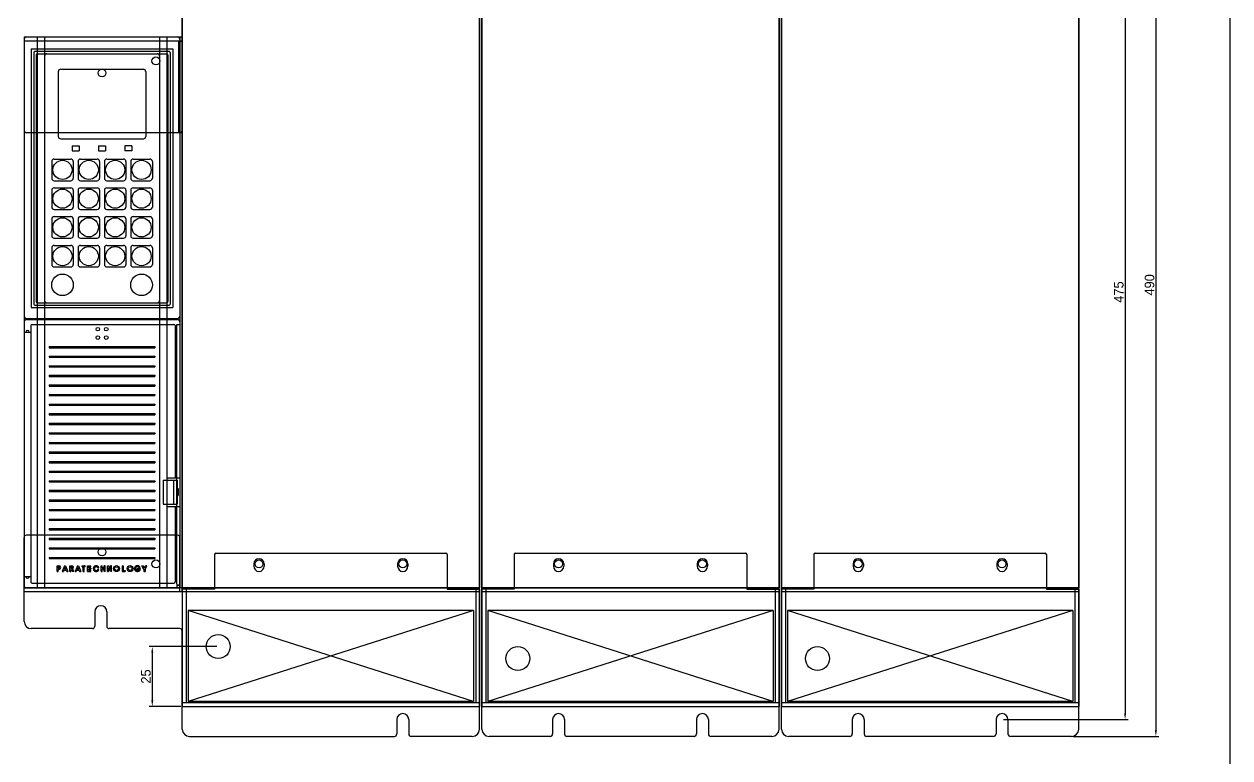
# Model space of a CAD drawing. Header units: millimetres. Extents: x 18670 to 20876, y -1616 to -172.
# Drawn here: x 19815 to 20318, y -1254 to -948 of the extents above; entities that cross this region are included whole.
import ezdxf

# ---------------------------------------------------------------- set-up
doc = ezdxf.new("R2010")
doc.units = ezdxf.units.MM
for name, color, linetype in [('CASE', 7, 'Continuous'), ('CASE BRACKET', 7, 'Continuous'), ('CASE COVER', 7, 'Continuous'), ('FAN', 7, 'Continuous'), ('KEYPAD', 1, 'Continuous'), ('PCB BODY', 7, 'Continuous'), ('PCB COVER', 7, 'Continuous'), ('방열판', 7, 'Continuous')]:
    doc.layers.add(name, color=color, linetype=linetype)
doc.dimstyles.get("Standard").update_dxf_attribs({"dimtxt": 4, "dimasz": 2, "dimexe": 0.4, "dimexo": 0.9, "dimgap": 0.9, "dimtad": 1, "dimdsep": 46, "dimtxsty": 'Standard', "dimcen": 0.09, "dimclrd": 6, "dimclre": 6, "dimclrt": 4, "dimadec": 0, "dimazin": 2, "dimtfac": 1, "dimtofl": 0, "dimtmove": 0, "dimatfit": 3, "dimfxl": 1, "dimtolj": 1, "dimtzin": 0, "dimarcsym": 0})

# ---------------------------------------------------------------- blocks, each defined once
blk = doc.blocks.new('*D821')
at = {"color": 6, "lineweight": -2, "transparency": 16777216}
for p, q in [((19894.98, -1207.83), (19866.83, -1207.83)), ((19868.08, -1210.33), (19868.08, -1230.33)), ((19879.98, -1232.83), (19866.83, -1232.83))]:
    blk.add_line(p, q, dxfattribs=at)
at = {"color": 6, "transparency": 16777216}
for points in [[(19867.66, -1210.33), (19868.49, -1210.33), (19868.08, -1207.83)], [(19867.66, -1230.33), (19868.49, -1230.33), (19868.08, -1232.83)]]:
    blk.add_solid(points, dxfattribs=at)
at = {"layer": 'Defpoints', "color": 0, "transparency": 16777216}
for p in [(19895.61, -1207.83), (19868.08, -1232.83), (19880.61, -1232.83)]:
    blk.add_point(p, dxfattribs=at)
at = {"color": 1, "transparency": 16777216, "insert": (19865.45, -1220.33), "char_height": 4, "attachment_point": 5, "rotation": 90}
blk.add_mtext('25', dxfattribs=at)
blk = doc.blocks.new('*D768')
at = {"color": 6, "lineweight": -2, "transparency": 16777216}
for p, q in [((20223.23, -763.33), (20275.21, -763.33)), ((20273.96, -765.83), (20273.96, -1235.83)), ((20223.23, -1238.33), (20275.21, -1238.33))]:
    blk.add_line(p, q, dxfattribs=at)
at = {"color": 6, "transparency": 16777216}
for points in [[(20273.54, -765.83), (20274.37, -765.83), (20273.96, -763.33)], [(20273.54, -1235.83), (20274.37, -1235.83), (20273.96, -1238.33)]]:
    blk.add_solid(points, dxfattribs=at)
at = {"layer": 'Defpoints', "color": 0, "transparency": 16777216}
for p in [(20222.61, -763.33), (20222.61, -1238.33), (20273.96, -1238.33)]:
    blk.add_point(p, dxfattribs=at)
at = {"color": 1, "transparency": 16777216, "insert": (20271.33, -1059.83), "char_height": 4, "attachment_point": 5, "rotation": 90}
blk.add_mtext('475', dxfattribs=at)
blk = doc.blocks.new('*D769')
at = {"color": 6, "lineweight": -2, "transparency": 16777216}
for p, q in [((20252.04, -755.33), (20288.06, -755.33)), ((20286.81, -757.83), (20286.81, -1242.83)), ((20252.23, -1245.33), (20288.06, -1245.33))]:
    blk.add_line(p, q, dxfattribs=at)
at = {"color": 6, "transparency": 16777216}
for points in [[(20286.39, -757.83), (20287.23, -757.83), (20286.81, -755.33)], [(20286.39, -1242.83), (20287.23, -1242.83), (20286.81, -1245.33)]]:
    blk.add_solid(points, dxfattribs=at)
at = {"layer": 'Defpoints', "color": 0, "transparency": 16777216}
for p in [(20251.42, -755.33), (20251.61, -1245.33), (20286.81, -1245.33)]:
    blk.add_point(p, dxfattribs=at)
at = {"color": 1, "transparency": 16777216, "insert": (20284.18, -1056.83), "char_height": 4, "attachment_point": 5, "rotation": 90}
blk.add_mtext('490', dxfattribs=at)

msp = doc.modelspace()

# ---------------------------------------------------------------- linework, layer by layer
msp.add_line((20317.684, -367.636), (20317.684, -1615.542))
at = {"layer": 'CASE'}
for p, q in [((19880.606, -773.332), (19880.606, -1183.332)), ((20004.606, -773.332), (20004.606, -1183.332)), ((20005.606, -773.332), (20005.606, -1183.332)), ((20129.606, -773.332), (20129.606, -1183.332)), ((20130.606, -773.332), (20130.606, -1183.332)), ((20254.606, -773.332), (20254.606, -1183.332)), ((19814.606, -953.332), (19814.606, -1183.332)), ((19814.606, -953.332), (19879.606, -953.332)), ((19879.606, -953.332), (19879.606, -1183.332)), ((19878.306, -1181.932), (19878.306, -1073.332)), ((19878.306, -1073.332), (19879.506, -1073.332)), ((19878.406, -1073.432), (19879.606, -1073.432)), ((19878.306, -1182.132), (19878.306, -1183.332)), ((19878.406, -1182.032), (19879.606, -1182.032)), ((19878.406, -1182.132), (19879.506, -1182.132)), ((19879.506, -1182.132), (19879.506, -1183.332)), ((19814.606, -1183.332), (19879.606, -1183.332)), ((19814.606, -1183.332), (19879.606, -1183.332)), ((19880.606, -1183.332), (19891.606, -1183.332)), ((19882.006, -1183.332), (20003.206, -1183.332)), ((20005.606, -1183.332), (20016.606, -1183.332)), ((20007.006, -1183.332), (20128.206, -1183.332)), ((20130.606, -1183.332), (20141.606, -1183.332)), ((20132.006, -1183.332), (20253.206, -1183.332))]:
    msp.add_line(p, q, dxfattribs=at)
at = {"layer": 'CASE', "color": 5}
for p, q in [((19894.106, -1169.329), (19894.106, -1183.829)), ((19894.606, -1168.829), (19990.606, -1168.829)), ((19991.106, -1169.329), (19991.106, -1183.829)), ((20019.106, -1169.329), (20019.106, -1183.829)), ((20019.606, -1168.829), (20115.606, -1168.829)), ((20116.106, -1169.329), (20116.106, -1183.829)), ((20144.106, -1169.329), (20144.106, -1183.829)), ((20144.606, -1168.829), (20240.606, -1168.829)), ((20241.106, -1169.329), (20241.106, -1183.829)), ((19910.456, -1173.329), (19910.456, -1174.329)), ((19914.756, -1173.329), (19914.756, -1174.329)), ((19970.456, -1173.329), (19970.456, -1174.329)), ((19974.756, -1173.329), (19974.756, -1174.329)), ((20035.456, -1173.329), (20035.456, -1174.329)), ((20039.756, -1173.329), (20039.756, -1174.329)), ((20095.456, -1173.329), (20095.456, -1174.329)), ((20099.756, -1173.329), (20099.756, -1174.329)), ((20160.456, -1173.329), (20160.456, -1174.329)), ((20164.756, -1173.329), (20164.756, -1174.329)), ((20220.456, -1173.329), (20220.456, -1174.329)), ((20224.756, -1173.329), (20224.756, -1174.329)), ((19880.606, -1183.829), (19880.606, -1232.829)), ((19894.106, -1183.829), (19880.606, -1183.829)), ((19882.206, -1183.829), (19882.206, -1231.229)), ((19991.106, -1183.829), (20004.606, -1183.829)), ((20003.006, -1183.829), (20003.006, -1231.229)), ((20004.606, -1183.829), (20004.606, -1232.829)), ((20005.606, -1183.829), (20005.606, -1232.829)), ((20019.106, -1183.829), (20005.606, -1183.829)), ((20007.206, -1183.829), (20007.206, -1231.229)), ((20116.106, -1183.829), (20129.606, -1183.829)), ((20128.006, -1183.829), (20128.006, -1231.229)), ((20129.606, -1183.829), (20129.606, -1232.829)), ((20130.606, -1183.829), (20130.606, -1232.829)), ((20144.106, -1183.829), (20130.606, -1183.829)), ((20132.206, -1183.829), (20132.206, -1231.229)), ((20241.106, -1183.829), (20254.606, -1183.829)), ((20253.006, -1183.829), (20253.006, -1231.229)), ((20254.606, -1183.829), (20254.606, -1232.829)), ((19880.606, -1231.229), (20004.606, -1231.229)), ((20005.606, -1231.229), (20129.606, -1231.229)), ((20130.606, -1231.229), (20254.606, -1231.229)), ((19880.606, -1232.829), (20004.606, -1232.829)), ((20005.606, -1232.829), (20129.606, -1232.829)), ((20130.606, -1232.829), (20254.606, -1232.829))]:
    msp.add_line(p, q, dxfattribs=at)
for centre in [(19895.606, -1207.829), (20020.606, -1212.829), (20145.606, -1212.829)]:
    msp.add_circle(centre, 5, dxfattribs=at)
for centre, radius, start, end in [((19894.606, -1169.329), 0.5, 90, 180), ((19912.606, -1173.329), 2.15, 0, 180), ((19972.606, -1173.329), 2.15, 0, 180), ((19990.606, -1169.329), 0.5, 0, 90), ((20019.606, -1169.329), 0.5, 90, 180), ((20037.606, -1173.329), 2.15, 0, 180), ((20097.606, -1173.329), 2.15, 0, 180), ((20115.606, -1169.329), 0.5, 0, 90), ((20144.606, -1169.329), 0.5, 90, 180), ((20162.606, -1173.329), 2.15, 0, 180), ((20222.606, -1173.329), 2.15, 0, 180), ((20240.606, -1169.329), 0.5, 0, 90), ((19912.606, -1174.329), 2.15, 180, 0), ((19972.606, -1174.329), 2.15, 180, 0), ((20037.606, -1174.329), 2.15, 180, 0), ((20097.606, -1174.329), 2.15, 180, 0), ((20162.606, -1174.329), 2.15, 180, 0), ((20222.606, -1174.329), 2.15, 180, 0), ((19881.106, -1184.329), 0.5, 90, 180), ((20004.106, -1184.329), 0.5, 0, 90), ((20006.106, -1184.329), 0.5, 90, 180), ((20129.106, -1184.329), 0.5, 0, 90), ((20131.106, -1184.329), 0.5, 90, 180), ((20254.106, -1184.329), 0.5, 0, 90)]:
    msp.add_arc(centre, radius, start, end, dxfattribs=at)
at = {"layer": 'CASE BRACKET', "color": 2}
for p, q in [((19814.606, -953.332), (19880.606, -953.332)), ((19814.606, -953.332), (19814.606, -992.332)), ((19814.606, -954.932), (19880.606, -954.932)), ((19879.006, -955.132), (19879.006, -993.332)), ((19879.006, -955.132), (19880.606, -955.132)), ((19880.606, -953.332), (19880.606, -993.332)), ((19880.606, -993.332), (19815.606, -993.332)), ((19878.606, -1161.332), (19815.606, -1161.332)), ((19814.606, -1197.332), (19814.606, -1162.332)), ((19879.606, -1184.932), (19879.606, -1162.332)), ((20004.606, -1183.332), (19814.606, -1183.332)), ((19814.606, -1197.332), (19814.606, -1183.332)), ((20004.606, -1184.932), (19814.606, -1184.932)), ((19880.606, -1184.932), (19880.606, -1183.332)), ((20004.606, -1242.332), (20004.606, -1183.332)), ((20129.606, -1183.332), (20005.606, -1183.332)), ((20005.606, -1242.332), (20005.606, -1183.332)), ((20129.606, -1184.932), (20005.606, -1184.932)), ((20129.606, -1242.332), (20129.606, -1183.332)), ((20254.606, -1183.332), (20130.606, -1183.332)), ((20130.606, -1242.332), (20130.606, -1183.332)), ((20254.606, -1184.932), (20130.606, -1184.932)), ((20254.606, -1242.332), (20254.606, -1183.332)), ((19844.106, -1193.332), (19844.106, -1199.332)), ((19849.106, -1193.332), (19849.106, -1199.332)), ((19843.106, -1200.332), (19817.606, -1200.332)), ((19879.606, -1200.332), (19850.106, -1200.332)), ((19880.606, -1242.332), (19880.606, -1201.332)), ((19970.106, -1238.332), (19970.106, -1244.332)), ((19975.106, -1238.332), (19975.106, -1244.332)), ((20035.106, -1238.332), (20035.106, -1244.332)), ((20040.106, -1238.332), (20040.106, -1244.332)), ((20095.106, -1238.332), (20095.106, -1244.332)), ((20100.106, -1238.332), (20100.106, -1244.332)), ((20160.106, -1238.332), (20160.106, -1244.332)), ((20165.106, -1238.332), (20165.106, -1244.332)), ((20220.106, -1238.332), (20220.106, -1244.332)), ((20225.106, -1238.332), (20225.106, -1244.332)), ((19883.606, -1245.332), (19969.106, -1245.332)), ((20001.606, -1245.332), (19976.106, -1245.332)), ((20034.106, -1245.332), (20008.606, -1245.332)), ((20094.106, -1245.332), (20041.106, -1245.332)), ((20126.606, -1245.332), (20101.106, -1245.332)), ((20159.106, -1245.332), (20133.606, -1245.332)), ((20219.106, -1245.332), (20166.106, -1245.332)), ((20251.606, -1245.332), (20226.106, -1245.332))]:
    msp.add_line(p, q, dxfattribs=at)
for centre in [(19869.606, -963.332), (19847.106, -968.332), (19847.106, -1168.332), (19869.606, -1173.332)]:
    msp.add_circle(centre, 1.65, dxfattribs=at)
for centre, radius, start, end in [((19815.606, -992.332), 1, 180, 270), ((19879.606, -992.332), 1, 270, 0), ((19815.606, -1162.332), 1, 90, 180), ((19878.606, -1162.332), 1, 0, 90), ((19846.606, -1193.332), 2.5, 0, 180), ((19817.606, -1197.332), 3, 180, 270), ((19843.106, -1199.332), 1, 270, 0), ((19850.106, -1199.332), 1, 180, 270), ((19879.606, -1201.332), 1, 0, 90), ((19972.606, -1238.332), 2.5, 0, 180), ((20037.606, -1238.332), 2.5, 0, 180), ((20097.606, -1238.332), 2.5, 0, 180), ((20162.606, -1238.332), 2.5, 0, 180), ((20222.606, -1238.332), 2.5, 0, 180), ((19883.606, -1242.332), 3, 180, 270), ((20001.606, -1242.332), 3, 270, 0), ((20008.606, -1242.332), 3, 180, 270), ((20126.606, -1242.332), 3, 270, 0), ((20133.606, -1242.332), 3, 180, 270), ((20251.606, -1242.332), 3, 270, 0), ((19969.106, -1244.332), 1, 270, 0), ((19976.106, -1244.332), 1, 180, 270), ((20034.106, -1244.332), 1, 270, 0), ((20041.106, -1244.332), 1, 180, 270), ((20094.106, -1244.332), 1, 270, 0), ((20101.106, -1244.332), 1, 180, 270), ((20159.106, -1244.332), 1, 270, 0), ((20166.106, -1244.332), 1, 180, 270), ((20219.106, -1244.332), 1, 270, 0), ((20226.106, -1244.332), 1, 180, 270)]:
    msp.add_arc(centre, radius, start, end, dxfattribs=at)
at = {"layer": 'CASE COVER'}
for p, q in [((19880.606, -773.332), (19880.606, -1183.332)), ((20004.606, -773.332), (20004.606, -1183.332)), ((20005.606, -773.332), (20005.606, -1183.332)), ((20129.606, -773.332), (20129.606, -1183.332)), ((20130.606, -773.332), (20130.606, -1183.332)), ((20254.606, -773.332), (20254.606, -1183.332)), ((20004.606, -1183.332), (19880.606, -1183.332)), ((20129.606, -1183.332), (20005.606, -1183.332)), ((20254.606, -1183.332), (20130.606, -1183.332))]:
    msp.add_line(p, q, dxfattribs=at)
at = {"layer": 'FAN', "color": 5}
for p, q in [((19883.106, -1192.829), (19883.106, -1230.829)), ((20002.106, -1192.829), (19883.106, -1230.829)), ((20002.106, -1230.829), (19883.106, -1192.829)), ((20002.106, -1192.829), (19883.106, -1192.829)), ((20002.106, -1192.829), (20002.106, -1230.829)), ((20008.106, -1192.829), (20008.106, -1230.829)), ((20127.106, -1192.829), (20008.106, -1230.829)), ((20127.106, -1230.829), (20008.106, -1192.829)), ((20127.106, -1192.829), (20008.106, -1192.829)), ((20127.106, -1192.829), (20127.106, -1230.829)), ((20133.106, -1192.829), (20133.106, -1230.829)), ((20252.106, -1192.829), (20133.106, -1230.829)), ((20252.106, -1230.829), (20133.106, -1192.829)), ((20252.106, -1192.829), (20133.106, -1192.829)), ((20252.106, -1192.829), (20252.106, -1230.829)), ((20002.106, -1230.829), (19883.106, -1230.829)), ((20127.106, -1230.829), (20008.106, -1230.829)), ((20252.106, -1230.829), (20133.106, -1230.829))]:
    msp.add_line(p, q, dxfattribs=at)
at = {"layer": 'KEYPAD'}
for p, q in [((19824.106, -960.332), (19870.106, -960.332)), ((19823.106, -961.332), (19823.106, -1063.332)), ((19871.106, -961.332), (19871.106, -1063.332)), ((19828.856, -967.832), (19828.856, -994.832)), ((19829.856, -966.832), (19864.356, -966.832)), ((19865.356, -967.832), (19865.356, -994.832)), ((19829.856, -995.832), (19864.356, -995.832)), ((19834.606, -998.832), (19834.606, -1000.832)), ((19834.606, -998.832), (19837.606, -998.832)), ((19834.606, -1000.832), (19837.606, -1000.832)), ((19837.606, -998.832), (19837.606, -1000.832)), ((19845.606, -998.832), (19845.606, -1000.832)), ((19845.606, -998.832), (19848.606, -998.832)), ((19845.606, -1000.832), (19848.606, -1000.832)), ((19848.606, -998.832), (19848.606, -1000.832)), ((19856.606, -998.832), (19856.606, -1000.832)), ((19859.606, -998.832), (19856.606, -998.832)), ((19859.606, -1000.832), (19856.606, -1000.832)), ((19859.606, -998.832), (19859.606, -1000.832)), ((19826.106, -1005.332), (19826.106, -1012.332)), ((19827.106, -1004.332), (19834.106, -1004.332)), ((19835.106, -1005.332), (19835.106, -1012.332)), ((19837.106, -1005.332), (19837.106, -1012.332)), ((19838.106, -1004.332), (19845.106, -1004.332)), ((19846.106, -1005.332), (19846.106, -1012.332)), ((19848.106, -1005.332), (19848.106, -1012.332)), ((19849.106, -1004.332), (19856.106, -1004.332)), ((19857.106, -1005.332), (19857.106, -1012.332)), ((19859.106, -1005.332), (19859.106, -1012.332)), ((19860.106, -1004.332), (19867.106, -1004.332)), ((19868.106, -1005.332), (19868.106, -1012.332)), ((19827.106, -1013.332), (19834.106, -1013.332)), ((19838.106, -1013.332), (19845.106, -1013.332)), ((19849.106, -1013.332), (19856.106, -1013.332)), ((19860.106, -1013.332), (19867.106, -1013.332)), ((19826.106, -1017.332), (19826.106, -1024.332)), ((19827.106, -1016.332), (19834.106, -1016.332)), ((19835.106, -1017.332), (19835.106, -1024.332)), ((19837.106, -1017.332), (19837.106, -1024.332)), ((19838.106, -1016.332), (19845.106, -1016.332)), ((19846.106, -1017.332), (19846.106, -1024.332)), ((19848.106, -1017.332), (19848.106, -1024.332)), ((19849.106, -1016.332), (19856.106, -1016.332)), ((19857.106, -1017.332), (19857.106, -1024.332)), ((19859.106, -1017.332), (19859.106, -1024.332)), ((19860.106, -1016.332), (19867.106, -1016.332)), ((19868.106, -1017.332), (19868.106, -1024.332)), ((19827.106, -1025.332), (19834.106, -1025.332)), ((19838.106, -1025.332), (19845.106, -1025.332)), ((19849.106, -1025.332), (19856.106, -1025.332)), ((19860.106, -1025.332), (19867.106, -1025.332)), ((19826.106, -1029.332), (19826.106, -1036.332)), ((19827.106, -1028.332), (19834.106, -1028.332)), ((19835.106, -1029.332), (19835.106, -1036.332)), ((19837.106, -1029.332), (19837.106, -1036.332)), ((19838.106, -1028.332), (19845.106, -1028.332)), ((19846.106, -1029.332), (19846.106, -1036.332)), ((19848.106, -1029.332), (19848.106, -1036.332)), ((19849.106, -1028.332), (19856.106, -1028.332)), ((19857.106, -1029.332), (19857.106, -1036.332)), ((19859.106, -1029.332), (19859.106, -1036.332)), ((19860.106, -1028.332), (19867.106, -1028.332)), ((19868.106, -1029.332), (19868.106, -1036.332)), ((19826.106, -1041.332), (19826.106, -1048.332)), ((19827.106, -1037.332), (19834.106, -1037.332)), ((19827.106, -1040.332), (19834.106, -1040.332)), ((19835.106, -1041.332), (19835.106, -1048.332)), ((19837.106, -1041.332), (19837.106, -1048.332)), ((19838.106, -1037.332), (19845.106, -1037.332)), ((19838.106, -1040.332), (19845.106, -1040.332)), ((19846.106, -1041.332), (19846.106, -1048.332)), ((19848.106, -1041.332), (19848.106, -1048.332)), ((19849.106, -1037.332), (19856.106, -1037.332)), ((19849.106, -1040.332), (19856.106, -1040.332)), ((19857.106, -1041.332), (19857.106, -1048.332)), ((19859.106, -1041.332), (19859.106, -1048.332)), ((19860.106, -1037.332), (19867.106, -1037.332)), ((19860.106, -1040.332), (19867.106, -1040.332)), ((19868.106, -1041.332), (19868.106, -1048.332)), ((19827.106, -1049.332), (19834.106, -1049.332)), ((19838.106, -1049.332), (19845.106, -1049.332)), ((19849.106, -1049.332), (19856.106, -1049.332)), ((19860.106, -1049.332), (19867.106, -1049.332)), ((19824.106, -1064.332), (19870.106, -1064.332))]:
    msp.add_line(p, q, dxfattribs=at)
for centre, radius in [((19830.606, -1008.832), 4), ((19841.606, -1008.832), 4), ((19852.606, -1008.832), 4), ((19863.606, -1008.832), 4), ((19830.606, -1020.832), 4), ((19841.606, -1020.832), 4), ((19852.606, -1020.832), 4), ((19863.606, -1020.832), 4), ((19830.606, -1032.832), 4), ((19841.606, -1032.832), 4), ((19852.606, -1032.832), 4), ((19863.606, -1032.832), 4), ((19830.606, -1044.832), 4), ((19841.606, -1044.832), 4), ((19852.606, -1044.832), 4), ((19863.606, -1044.832), 4), ((19830.606, -1056.832), 4.5), ((19863.606, -1056.832), 4.5)]:
    msp.add_circle(centre, radius, dxfattribs=at)
for centre, start, end in [((19824.106, -961.332), 90, 180), ((19870.106, -961.332), 0, 90), ((19829.856, -967.832), 90, 180), ((19864.356, -967.832), 0, 90), ((19829.856, -994.832), 180, 270), ((19864.356, -994.832), 270, 0), ((19827.106, -1005.332), 90, 180), ((19834.106, -1005.332), 0, 90), ((19838.106, -1005.332), 90, 180), ((19845.106, -1005.332), 0, 90), ((19849.106, -1005.332), 90, 180), ((19856.106, -1005.332), 0, 90), ((19860.106, -1005.332), 90, 180), ((19867.106, -1005.332), 0, 90), ((19827.106, -1012.332), 180, 270), ((19834.106, -1012.332), 270, 0), ((19838.106, -1012.332), 180, 270), ((19845.106, -1012.332), 270, 0), ((19849.106, -1012.332), 180, 270), ((19856.106, -1012.332), 270, 0), ((19860.106, -1012.332), 180, 270), ((19867.106, -1012.332), 270, 0), ((19827.106, -1017.332), 90, 180), ((19834.106, -1017.332), 0, 90), ((19838.106, -1017.332), 90, 180), ((19845.106, -1017.332), 0, 90), ((19849.106, -1017.332), 90, 180), ((19856.106, -1017.332), 0, 90), ((19860.106, -1017.332), 90, 180), ((19867.106, -1017.332), 0, 90), ((19827.106, -1024.332), 180, 270), ((19834.106, -1024.332), 270, 0), ((19838.106, -1024.332), 180, 270), ((19845.106, -1024.332), 270, 0), ((19849.106, -1024.332), 180, 270), ((19856.106, -1024.332), 270, 0), ((19860.106, -1024.332), 180, 270), ((19867.106, -1024.332), 270, 0), ((19827.106, -1029.332), 90, 180), ((19834.106, -1029.332), 0, 90), ((19838.106, -1029.332), 90, 180), ((19845.106, -1029.332), 0, 90), ((19849.106, -1029.332), 90, 180), ((19856.106, -1029.332), 0, 90), ((19860.106, -1029.332), 90, 180), ((19867.106, -1029.332), 0, 90), ((19827.106, -1036.332), 180, 270), ((19834.106, -1036.332), 270, 0), ((19838.106, -1036.332), 180, 270), ((19845.106, -1036.332), 270, 0), ((19849.106, -1036.332), 180, 270), ((19856.106, -1036.332), 270, 0), ((19860.106, -1036.332), 180, 270), ((19867.106, -1036.332), 270, 0), ((19827.106, -1041.332), 90, 180), ((19834.106, -1041.332), 0, 90), ((19838.106, -1041.332), 90, 180), ((19845.106, -1041.332), 0, 90), ((19849.106, -1041.332), 90, 180), ((19856.106, -1041.332), 0, 90), ((19860.106, -1041.332), 90, 180), ((19867.106, -1041.332), 0, 90), ((19827.106, -1048.332), 180, 270), ((19834.106, -1048.332), 270, 0), ((19838.106, -1048.332), 180, 270), ((19845.106, -1048.332), 270, 0), ((19849.106, -1048.332), 180, 270), ((19856.106, -1048.332), 270, 0), ((19860.106, -1048.332), 180, 270), ((19867.106, -1048.332), 270, 0), ((19824.106, -1063.332), 180, 270), ((19870.106, -1063.332), 270, 0)]:
    msp.add_arc(centre, 1, start, end, dxfattribs=at)
at = {"layer": 'PCB BODY'}
for p, q in [((19814.606, -954.332), (19814.606, -1069.832)), ((19815.606, -953.332), (19878.606, -953.332)), ((19820.106, -953.332), (19820.106, -1070.832)), ((19823.106, -953.332), (19823.106, -1070.832)), ((19871.106, -953.332), (19871.106, -1070.832)), ((19874.106, -953.332), (19874.106, -1070.832)), ((19879.606, -954.332), (19879.606, -1069.832)), ((19817.606, -958.332), (19876.606, -958.332)), ((19817.606, -958.332), (19817.606, -1066.332)), ((19818.606, -959.832), (19818.606, -1064.832)), ((19819.106, -959.332), (19875.106, -959.332)), ((19819.606, -960.832), (19819.606, -1063.832)), ((19820.106, -960.332), (19874.106, -960.332)), ((19823.106, -960.332), (19871.106, -960.332)), ((19874.606, -960.832), (19874.606, -1063.832)), ((19875.606, -959.832), (19875.606, -1064.832)), ((19876.606, -958.332), (19876.606, -1066.332)), ((19817.606, -1066.332), (19876.606, -1066.332)), ((19819.106, -1065.332), (19875.106, -1065.332)), ((19820.106, -1064.332), (19874.106, -1064.332)), ((19823.106, -1064.332), (19871.106, -1064.332)), ((19815.606, -1070.832), (19878.606, -1070.832))]:
    msp.add_line(p, q, dxfattribs=at)
for centre, radius, start, end in [((19815.606, -954.332), 1, 90, 180), ((19878.606, -954.332), 1, 0, 90), ((19819.106, -959.832), 0.5, 90, 180), ((19820.106, -960.832), 0.5, 90, 180), ((19874.106, -960.832), 0.5, 0, 90), ((19875.106, -959.832), 0.5, 0, 90), ((19819.106, -1064.832), 0.5, 180, 270), ((19820.106, -1063.832), 0.5, 180, 270), ((19874.106, -1063.832), 0.5, 270, 0), ((19875.106, -1064.832), 0.5, 270, 0), ((19815.606, -1069.832), 1, 180, 270), ((19878.606, -1069.832), 1, 270, 0)]:
    msp.add_arc(centre, radius, start, end, dxfattribs=at)
at = {"layer": 'PCB COVER'}
for p, q in [((19815.606, -1071.332), (19878.606, -1071.332)), ((19820.106, -1071.332), (19820.106, -1183.332)), ((19823.106, -1071.332), (19823.106, -1183.332)), ((19871.106, -1071.332), (19871.106, -1183.332)), ((19874.106, -1071.332), (19874.106, -1183.332)), ((19814.606, -1072.332), (19814.606, -1182.332)), ((19815.256, -1076.632), (19815.256, -1076.578)), ((19815.256, -1076.578), (19816.756, -1076.578)), ((19816.756, -1076.578), (19816.756, -1076.632)), ((19817.406, -1073.832), (19817.406, -1180.832)), ((19817.906, -1073.332), (19877.106, -1073.332)), ((19877.606, -1073.832), (19877.606, -1137.332)), ((19879.606, -1072.332), (19879.606, -1137.332)), ((19814.606, -1076.632), (19817.406, -1076.632)), ((19825.106, -1082.582), (19825.106, -1083.082)), ((19825.106, -1082.582), (19869.106, -1082.582)), ((19825.106, -1083.082), (19869.106, -1083.082)), ((19825.106, -1086.582), (19825.106, -1087.082)), ((19825.106, -1086.582), (19869.106, -1086.582)), ((19869.106, -1082.582), (19869.106, -1083.082)), ((19869.106, -1086.582), (19869.106, -1087.082)), ((19825.106, -1087.082), (19869.106, -1087.082)), ((19825.106, -1090.582), (19825.106, -1091.082)), ((19825.106, -1090.582), (19869.106, -1090.582)), ((19825.106, -1091.082), (19869.106, -1091.082)), ((19869.106, -1090.582), (19869.106, -1091.082)), ((19825.106, -1094.582), (19825.106, -1095.082)), ((19825.106, -1094.582), (19869.106, -1094.582)), ((19825.106, -1095.082), (19869.106, -1095.082)), ((19869.106, -1094.582), (19869.106, -1095.082)), ((19825.106, -1098.582), (19825.106, -1099.082)), ((19825.106, -1098.582), (19869.106, -1098.582)), ((19825.106, -1099.082), (19869.106, -1099.082)), ((19869.106, -1098.582), (19869.106, -1099.082)), ((19825.106, -1102.582), (19825.106, -1103.082)), ((19825.106, -1102.582), (19869.106, -1102.582)), ((19825.106, -1103.082), (19869.106, -1103.082)), ((19825.106, -1106.582), (19825.106, -1107.082)), ((19825.106, -1106.582), (19869.106, -1106.582)), ((19869.106, -1102.582), (19869.106, -1103.082)), ((19869.106, -1106.582), (19869.106, -1107.082)), ((19825.106, -1107.082), (19869.106, -1107.082)), ((19825.106, -1110.582), (19825.106, -1111.082)), ((19825.106, -1110.582), (19869.106, -1110.582)), ((19825.106, -1111.082), (19869.106, -1111.082)), ((19869.106, -1110.582), (19869.106, -1111.082)), ((19825.106, -1114.582), (19825.106, -1115.082)), ((19825.106, -1114.582), (19869.106, -1114.582)), ((19825.106, -1115.082), (19869.106, -1115.082)), ((19869.106, -1114.582), (19869.106, -1115.082)), ((19825.106, -1118.582), (19825.106, -1119.082)), ((19825.106, -1118.582), (19869.106, -1118.582)), ((19825.106, -1119.082), (19869.106, -1119.082)), ((19869.106, -1118.582), (19869.106, -1119.082)), ((19825.106, -1122.582), (19825.106, -1123.082)), ((19825.106, -1122.582), (19869.106, -1122.582)), ((19825.106, -1123.082), (19869.106, -1123.082)), ((19825.106, -1126.582), (19825.106, -1127.082)), ((19825.106, -1126.582), (19869.106, -1126.582)), ((19869.106, -1122.582), (19869.106, -1123.082)), ((19869.106, -1126.582), (19869.106, -1127.082)), ((19825.106, -1127.082), (19869.106, -1127.082)), ((19825.106, -1130.582), (19825.106, -1131.082)), ((19825.106, -1130.582), (19869.106, -1130.582)), ((19825.106, -1131.082), (19869.106, -1131.082)), ((19869.106, -1130.582), (19869.106, -1131.082)), ((19825.106, -1134.582), (19825.106, -1135.082)), ((19825.106, -1134.582), (19869.106, -1134.582)), ((19825.106, -1135.082), (19869.106, -1135.082)), ((19869.106, -1134.582), (19869.106, -1135.082)), ((19825.106, -1138.582), (19825.106, -1139.082)), ((19825.106, -1138.582), (19869.106, -1138.582)), ((19825.106, -1139.082), (19869.106, -1139.082)), ((19869.106, -1138.582), (19869.106, -1139.082)), ((19872.606, -1138.332), (19872.606, -1148.332)), ((19872.606, -1138.332), (19874.106, -1138.332)), ((19874.106, -1137.332), (19879.606, -1137.332)), ((19874.106, -1138.332), (19878.459, -1138.332)), ((19876.964, -1138.332), (19876.964, -1148.332)), ((19878.459, -1138.332), (19878.459, -1148.332)), ((19878.459, -1141.832), (19878.92, -1141.832)), ((19878.92, -1141.832), (19878.92, -1144.832)), ((19825.106, -1142.582), (19825.106, -1143.082)), ((19825.106, -1142.582), (19869.106, -1142.582)), ((19825.106, -1143.082), (19869.106, -1143.082)), ((19825.106, -1146.582), (19825.106, -1147.082)), ((19825.106, -1146.582), (19869.106, -1146.582)), ((19869.106, -1142.582), (19869.106, -1143.082)), ((19869.106, -1146.582), (19869.106, -1147.082)), ((19878.459, -1144.832), (19878.92, -1144.832)), ((19825.106, -1147.082), (19869.106, -1147.082)), ((19825.106, -1150.582), (19825.106, -1151.082)), ((19825.106, -1150.582), (19869.106, -1150.582)), ((19825.106, -1151.082), (19869.106, -1151.082)), ((19869.106, -1150.582), (19869.106, -1151.082)), ((19872.606, -1148.332), (19874.106, -1148.332)), ((19874.106, -1148.332), (19878.459, -1148.332)), ((19874.106, -1149.332), (19879.606, -1149.332)), ((19877.606, -1149.332), (19877.606, -1180.832)), ((19879.606, -1149.332), (19879.606, -1182.332)), ((19825.106, -1154.582), (19825.106, -1155.082)), ((19825.106, -1154.582), (19869.106, -1154.582)), ((19825.106, -1155.082), (19869.106, -1155.082)), ((19869.106, -1154.582), (19869.106, -1155.082)), ((19825.106, -1158.582), (19825.106, -1159.082)), ((19825.106, -1158.582), (19869.106, -1158.582)), ((19825.106, -1159.082), (19869.106, -1159.082)), ((19869.106, -1158.582), (19869.106, -1159.082)), ((19825.106, -1162.582), (19825.106, -1163.082)), ((19825.106, -1162.582), (19869.106, -1162.582)), ((19825.106, -1163.082), (19869.106, -1163.082)), ((19825.106, -1166.582), (19825.106, -1167.082)), ((19825.106, -1166.582), (19869.106, -1166.582)), ((19825.106, -1167.082), (19869.106, -1167.082)), ((19869.106, -1162.582), (19869.106, -1163.082)), ((19869.106, -1166.582), (19869.106, -1167.082)), ((19825.106, -1170.582), (19825.106, -1171.082)), ((19825.106, -1170.582), (19869.106, -1170.582)), ((19825.106, -1171.082), (19869.106, -1171.082)), ((19869.106, -1170.582), (19869.106, -1171.082)), ((19828.348, -1174.085), (19829.126, -1174.085)), ((19828.348, -1176.502), (19828.348, -1174.085)), ((19828.828, -1176.502), (19828.348, -1176.502)), ((19828.348, -1176.502), (19828.828, -1176.502)), ((19828.828, -1174.565), (19829.126, -1174.565)), ((19828.828, -1175.125), (19828.828, -1174.565)), ((19828.828, -1175.125), (19829.126, -1175.125)), ((19828.828, -1175.605), (19829.126, -1175.605)), ((19828.828, -1176.502), (19828.828, -1175.605)), ((19831.499, -1174.085), (19830.535, -1176.502)), ((19830.535, -1176.502), (19831.052, -1176.502)), ((19831.276, -1175.94), (19831.052, -1176.502)), ((19831.276, -1175.94), (19832.138, -1175.94)), ((19831.707, -1174.859), (19831.467, -1175.46)), ((19831.467, -1175.46), (19831.947, -1175.46)), ((19831.499, -1174.085), (19831.915, -1174.085)), ((19831.707, -1174.859), (19831.947, -1175.46)), ((19831.915, -1174.085), (19832.88, -1176.502)), ((19832.138, -1175.94), (19832.363, -1176.502)), ((19832.88, -1176.502), (19832.363, -1176.502)), ((19832.363, -1176.502), (19832.88, -1176.502)), ((19833.651, -1174.085), (19834.429, -1174.085)), ((19833.651, -1176.502), (19833.651, -1174.085)), ((19833.651, -1176.502), (19834.131, -1176.502)), ((19834.131, -1176.502), (19833.651, -1176.502)), ((19833.651, -1176.502), (19834.131, -1176.502)), ((19834.131, -1174.565), (19834.429, -1174.565)), ((19834.131, -1175.125), (19834.131, -1174.565)), ((19834.131, -1175.125), (19834.429, -1175.125)), ((19834.131, -1176.502), (19834.131, -1175.605)), ((19834.131, -1175.605), (19834.778, -1176.502)), ((19834.69, -1175.558), (19835.369, -1176.501)), ((19835.369, -1176.501), (19834.778, -1176.502)), ((19836.83, -1174.085), (19835.865, -1176.502)), ((19835.865, -1176.502), (19836.382, -1176.502)), ((19836.606, -1175.94), (19836.382, -1176.502)), ((19836.606, -1175.94), (19837.469, -1175.94)), ((19837.038, -1174.859), (19836.798, -1175.46)), ((19836.798, -1175.46), (19837.277, -1175.46)), ((19836.83, -1174.085), (19837.246, -1174.085)), ((19837.038, -1174.859), (19837.277, -1175.46)), ((19837.246, -1174.085), (19838.21, -1176.502)), ((19837.469, -1175.94), (19837.693, -1176.502)), ((19838.21, -1176.502), (19837.693, -1176.502)), ((19837.693, -1176.502), (19838.21, -1176.502)), ((19838.804, -1174.085), (19839.455, -1174.085)), ((19838.804, -1174.565), (19838.804, -1174.085)), ((19838.804, -1174.565), (19839.215, -1174.565)), ((19839.215, -1176.502), (19839.215, -1174.565)), ((19839.215, -1176.502), (19839.695, -1176.502)), ((19840.106, -1174.085), (19839.455, -1174.085)), ((19840.106, -1174.565), (19839.695, -1174.565)), ((19839.695, -1176.502), (19839.695, -1174.565)), ((19840.106, -1174.565), (19840.106, -1174.085)), ((19841.119, -1174.085), (19842.446, -1174.085)), ((19841.119, -1176.502), (19841.119, -1174.085)), ((19841.119, -1176.502), (19842.446, -1176.502)), ((19841.599, -1174.565), (19842.446, -1174.565)), ((19841.599, -1175.053), (19841.599, -1174.565)), ((19841.599, -1175.053), (19842.446, -1175.053)), ((19841.599, -1176.022), (19841.599, -1175.533)), ((19841.599, -1175.533), (19842.446, -1175.533)), ((19841.599, -1176.022), (19842.446, -1176.022)), ((19842.446, -1174.565), (19842.446, -1174.085)), ((19842.446, -1175.053), (19842.446, -1175.533)), ((19842.446, -1176.502), (19842.446, -1176.022)), ((19845.311, -1174.893), (19845.838, -1174.893)), ((19845.311, -1175.693), (19845.838, -1175.693)), ((19846.696, -1174.085), (19847.176, -1174.085)), ((19846.696, -1176.502), (19846.696, -1174.085)), ((19846.696, -1176.502), (19847.176, -1176.502)), ((19847.176, -1174.999), (19847.176, -1174.085)), ((19847.559, -1174.999), (19847.176, -1174.999)), ((19847.176, -1176.502), (19847.176, -1175.479)), ((19847.559, -1175.479), (19847.176, -1175.479)), ((19847.559, -1174.999), (19847.941, -1174.999)), ((19847.559, -1175.479), (19847.941, -1175.479)), ((19848.421, -1174.085), (19847.941, -1174.085)), ((19847.941, -1174.999), (19847.941, -1174.085)), ((19847.941, -1176.502), (19847.941, -1175.479)), ((19848.421, -1176.502), (19847.941, -1176.502)), ((19848.421, -1176.502), (19848.421, -1174.085)), ((19849.387, -1174.085), (19849.867, -1174.085)), ((19849.387, -1176.502), (19849.387, -1174.085)), ((19849.387, -1176.502), (19849.867, -1176.502)), ((19850.632, -1175.622), (19849.867, -1174.085)), ((19849.867, -1176.502), (19849.867, -1174.965)), ((19850.632, -1176.502), (19849.867, -1174.965)), ((19851.112, -1174.085), (19850.632, -1174.085)), ((19850.632, -1175.622), (19850.632, -1174.085)), ((19851.112, -1176.502), (19850.632, -1176.502)), ((19851.112, -1176.502), (19851.112, -1174.085)), ((19855.51, -1174.085), (19855.51, -1176.502)), ((19855.51, -1174.085), (19855.99, -1174.085)), ((19855.51, -1176.502), (19856.737, -1176.502)), ((19855.99, -1174.085), (19855.99, -1176.022)), ((19855.99, -1176.022), (19856.737, -1176.022)), ((19856.737, -1176.022), (19856.737, -1176.502)), ((19861.757, -1175.195), (19861.757, -1175.675)), ((19861.757, -1175.195), (19863.143, -1175.195)), ((19861.757, -1175.675), (19862.565, -1175.675)), ((19863.048, -1174.808), (19862.493, -1174.808)), ((19863.765, -1174.085), (19864.308, -1174.085)), ((19864.574, -1175.606), (19863.765, -1174.085)), ((19864.814, -1175.035), (19864.308, -1174.085)), ((19864.574, -1175.606), (19864.574, -1176.502)), ((19864.574, -1176.502), (19865.054, -1176.502)), ((19864.814, -1175.035), (19865.32, -1174.085)), ((19865.054, -1175.606), (19865.864, -1174.085)), ((19865.054, -1175.606), (19865.054, -1176.502)), ((19865.864, -1174.085), (19865.32, -1174.085)), ((19814.606, -1178.532), (19817.406, -1178.532)), ((19815.256, -1178.532), (19815.256, -1178.587)), ((19815.256, -1178.587), (19816.756, -1178.587)), ((19816.756, -1178.587), (19816.756, -1178.532)), ((19817.906, -1181.332), (19877.106, -1181.332)), ((19815.606, -1183.332), (19878.606, -1183.332))]:
    msp.add_line(p, q, dxfattribs=at)
for centre, radius in [((19845.356, -1075.332), 0.75), ((19848.856, -1075.332), 0.75), ((19845.356, -1078.832), 0.75), ((19848.856, -1078.832), 0.75), ((19853.151, -1175.293), 1.246), ((19853.151, -1175.293), 0.766), ((19858.833, -1175.293), 1.246), ((19858.833, -1175.293), 0.766)]:
    msp.add_circle(centre, radius, dxfattribs=at)
for centre, radius, start, end in [((19815.606, -1072.332), 1, 90, 180), ((19878.606, -1072.332), 1, 0, 90), ((19816.006, -1076.578), 0.75, 0, 180), ((19817.906, -1073.832), 0.5, 90, 180), ((19877.106, -1073.832), 0.5, 0, 90), ((19829.126, -1174.845), 0.76, 270, 90), ((19829.126, -1174.845), 0.28, 270, 90), ((19834.429, -1174.845), 0.76, 290.07397, 90), ((19834.429, -1174.845), 0.28, 270, 90), ((19844.658, -1175.293), 1.246, 18.72276, 341.27724), ((19844.658, -1175.293), 0.766, 31.47272, 328.52728), ((19861.901, -1175.293), 1.246, 22.93688, 4.52933), ((19861.901, -1175.293), 0.766, 39.33687, 330.12783), ((19816.006, -1178.587), 0.75, 180, 0), ((19817.906, -1180.832), 0.5, 180, 270), ((19877.106, -1180.832), 0.5, 270, 0), ((19815.606, -1182.332), 1, 180, 270), ((19878.606, -1182.332), 1, 270, 0)]:
    msp.add_arc(centre, radius, start, end, dxfattribs=at)
at = {"layer": '방열판', "ltscale": 10}
for p, q in [((19880.606, -1183.329), (19880.606, -773.332)), ((20004.606, -1183.329), (20004.606, -773.332)), ((20005.606, -1183.329), (20005.606, -773.332)), ((20129.606, -1183.329), (20129.606, -773.332)), ((20130.606, -1183.329), (20130.606, -773.332)), ((20254.606, -1183.329), (20254.606, -773.332)), ((19880.606, -1183.329), (20004.606, -1183.329)), ((20005.606, -1183.329), (20129.606, -1183.329)), ((20130.606, -1183.329), (20254.606, -1183.329))]:
    msp.add_line(p, q, dxfattribs=at)
for centre in [(19912.606, -1173.329), (19972.606, -1173.329), (20037.606, -1173.329), (20097.606, -1173.329), (20162.606, -1173.329), (20222.606, -1173.329)]:
    msp.add_circle(centre, 1.65, dxfattribs=at)

# ---------------------------------------------------------------- dimensions: what is measured, and where the dimension line sits
at = {"color": 2}
for base, p1, p2, picture, middle in [((20286.81, -1245.332), (20251.416, -755.332), (20251.606, -1245.332), '*D769', (20286.81, -1056.832)), ((20273.958, -1238.332), (20222.606, -763.332), (20222.606, -1238.332), '*D768', (20273.958, -1059.832))]:
    dim = msp.add_linear_dim(base=base, p1=p1, p2=p2, angle=90, dimstyle='Standard', override={"dimasz": 2.5, "dimexe": 1.25, "dimexo": 0.625, "dimgap": 0.625, "dimdsep": 44, "dimcen": 2.5, "dimclrt": 1, "dimazin": 0, "dimtofl": 1, "dimtolj": 0, "dimtzin": 8}, dxfattribs=at)
    dim.commit()
    dim.dimension.update_dxf_attribs({"geometry": picture, "text_midpoint": middle, "dimtype": 160})
dim = msp.add_linear_dim(base=(19868.076, -1232.829), p1=(19895.606, -1207.829), p2=(19880.606, -1232.829), angle=90, dimstyle='Standard', override={"dimasz": 2.5, "dimexe": 1.25, "dimexo": 0.625, "dimgap": 0.625, "dimdsep": 44, "dimcen": 2.5, "dimclrt": 1, "dimazin": 0, "dimtofl": 1, "dimtolj": 0, "dimtzin": 8})
dim.commit()
dim.dimension.update_dxf_attribs({"geometry": '*D821', "text_midpoint": (19865.451, -1220.329)})

doc.saveas('drawing.dxf')
